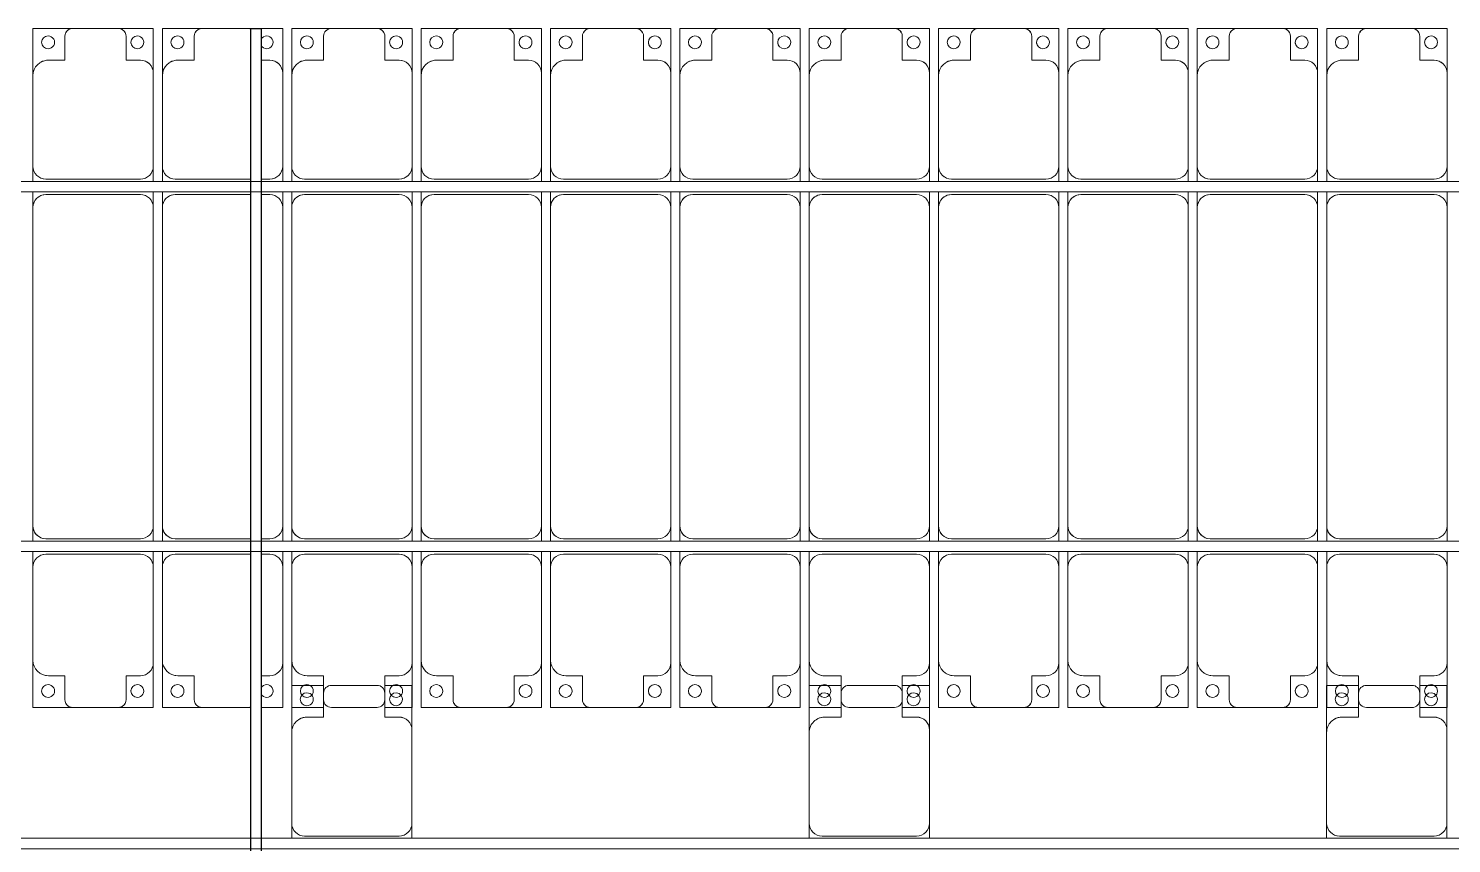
# Model space of a CAD drawing. Header units: millimetres. Extents: x -147246 to 112336, y -213734 to -86506.
# Drawn here: x -111364 to -105864, y -95705 to -92555 of the extents above; entities that cross this region are included whole.
import ezdxf

# ---------------------------------------------------------------- set-up
doc = ezdxf.new("R2010")
doc.units = ezdxf.units.MM
doc.layers.add('A-GENM', color=13, linetype='Continuous', lineweight=9)
doc.layers.add('S-BEAM', color=12, linetype='Continuous', lineweight=9)

# ---------------------------------------------------------------- blocks, each defined once
blk = doc.blocks.new('Dải phao đi lại kèm đỡ invester - DẢI PHAO ĐI LẠI-15551-BỐ TRÍ KHUNG KẾT CẤU BÈ PIN 05')
at = {"layer": 'A-GENM', "color": 7}
for p, q in [((28758.4, 1312.2), (28911.8, 1312.2)), ((28758.4, 1129.7), (28758.4, 1312.2)), ((28881.8, 1282.2), (28881.8, 1189.7)), ((29088.2, 1312.2), (28911.8, 1312.2)), ((29088.2, 1312.2), (29223.4, 1312.2)), ((29118.2, 1189.7), (29118.2, 1282.2)), ((29223.4, 1312.2), (29223.4, 1139.7)), ((29258.4, 1312.2), (29411.8, 1312.2)), ((29258.4, 1129.7), (29258.4, 1312.2)), ((29381.8, 1282.2), (29381.8, 1189.7)), ((29588.2, 1312.2), (29411.8, 1312.2)), ((29588.2, 1312.2), (29599.8, 1312.2)), ((29639.8, 1312.2), (29723.4, 1312.2)), ((29723.4, 1312.2), (29723.4, 1139.7)), ((29758.4, 1312.2), (29911.8, 1312.2)), ((29758.4, 1129.7), (29758.4, 1312.2)), ((29881.8, 1282.2), (29881.8, 1189.7)), ((30088.2, 1312.2), (29911.8, 1312.2)), ((30088.2, 1312.2), (30223.4, 1312.2)), ((30118.2, 1189.7), (30118.2, 1282.2)), ((30223.4, 1312.2), (30223.4, 1139.7)), ((30258.4, 1312.2), (30411.8, 1312.2)), ((30258.4, 1129.7), (30258.4, 1312.2)), ((30381.8, 1282.2), (30381.8, 1189.7)), ((30588.2, 1312.2), (30411.8, 1312.2)), ((30588.2, 1312.2), (30723.4, 1312.2)), ((30618.2, 1189.7), (30618.2, 1282.2)), ((30723.4, 1312.2), (30723.4, 1139.7)), ((30758.4, 1312.2), (30911.8, 1312.2)), ((30758.4, 1129.7), (30758.4, 1312.2)), ((30881.8, 1282.2), (30881.8, 1189.7)), ((31088.2, 1312.2), (30911.8, 1312.2)), ((31088.2, 1312.2), (31223.4, 1312.2)), ((31118.2, 1189.7), (31118.2, 1282.2)), ((31223.4, 1312.2), (31223.4, 1139.7)), ((31258.4, 1312.2), (31411.8, 1312.2)), ((31258.4, 1129.7), (31258.4, 1312.2)), ((31381.8, 1282.2), (31381.8, 1189.7)), ((31588.2, 1312.2), (31411.8, 1312.2)), ((31588.2, 1312.2), (31723.4, 1312.2)), ((31618.2, 1189.7), (31618.2, 1282.2)), ((31723.4, 1312.2), (31723.4, 1139.7)), ((31758.4, 1312.2), (31911.8, 1312.2)), ((31758.4, 1129.7), (31758.4, 1312.2)), ((31881.8, 1282.2), (31881.8, 1189.7)), ((32088.2, 1312.2), (31911.8, 1312.2)), ((32088.2, 1312.2), (32223.4, 1312.2)), ((32118.2, 1189.7), (32118.2, 1282.2)), ((32223.4, 1312.2), (32223.4, 1139.7)), ((32258.4, 1312.2), (32411.8, 1312.2)), ((32258.4, 1129.7), (32258.4, 1312.2)), ((32381.8, 1282.2), (32381.8, 1189.7)), ((32588.2, 1312.2), (32411.8, 1312.2)), ((32588.2, 1312.2), (32723.4, 1312.2)), ((32618.2, 1189.7), (32618.2, 1282.2)), ((32723.4, 1312.2), (32723.4, 1139.7)), ((32758.4, 1312.2), (32911.8, 1312.2)), ((32758.4, 1129.7), (32758.4, 1312.2)), ((32881.8, 1282.2), (32881.8, 1189.7)), ((33088.2, 1312.2), (32911.8, 1312.2)), ((33088.2, 1312.2), (33223.4, 1312.2)), ((33118.2, 1189.7), (33118.2, 1282.2)), ((33223.4, 1312.2), (33223.4, 1139.7)), ((33258.4, 1312.2), (33411.8, 1312.2)), ((33258.4, 1129.7), (33258.4, 1312.2)), ((33381.8, 1282.2), (33381.8, 1189.7)), ((33588.2, 1312.2), (33411.8, 1312.2)), ((33588.2, 1312.2), (33723.4, 1312.2)), ((33618.2, 1189.7), (33618.2, 1282.2)), ((33723.4, 1312.2), (33723.4, 1139.7)), ((33758.4, 1312.2), (33911.8, 1312.2)), ((33758.4, 1129.7), (33758.4, 1312.2)), ((33881.8, 1282.2), (33881.8, 1189.7)), ((34088.2, 1312.2), (33911.8, 1312.2)), ((34088.2, 1312.2), (34223.4, 1312.2)), ((34118.2, 1189.7), (34118.2, 1282.2)), ((34223.4, 1312.2), (34223.4, 1139.7)), ((28881.8, 1189.7), (28818.4, 1189.7)), ((29173.4, 1189.7), (29118.2, 1189.7)), ((29381.8, 1189.7), (29318.4, 1189.7)), ((29673.4, 1189.7), (29639.8, 1189.7)), ((29881.8, 1189.7), (29818.4, 1189.7)), ((30173.4, 1189.7), (30118.2, 1189.7)), ((30381.8, 1189.7), (30318.4, 1189.7)), ((30673.4, 1189.7), (30618.2, 1189.7)), ((30881.8, 1189.7), (30818.4, 1189.7)), ((31173.4, 1189.7), (31118.2, 1189.7)), ((31381.8, 1189.7), (31318.4, 1189.7)), ((31673.4, 1189.7), (31618.2, 1189.7)), ((31881.8, 1189.7), (31818.4, 1189.7)), ((32173.4, 1189.7), (32118.2, 1189.7)), ((32381.8, 1189.7), (32318.4, 1189.7)), ((32673.4, 1189.7), (32618.2, 1189.7)), ((32881.8, 1189.7), (32818.4, 1189.7)), ((33173.4, 1189.7), (33118.2, 1189.7)), ((33381.8, 1189.7), (33318.4, 1189.7)), ((33673.4, 1189.7), (33618.2, 1189.7)), ((33881.8, 1189.7), (33818.4, 1189.7)), ((34173.4, 1189.7), (34118.2, 1189.7)), ((28758.4, 1129.7), (28758.4, 779.7)), ((29223.4, 779.7), (29223.4, 1139.7)), ((29258.4, 1129.7), (29258.4, 779.7)), ((29723.4, 779.7), (29723.4, 1139.7)), ((29758.4, 1129.7), (29758.4, 779.7)), ((30223.4, 779.7), (30223.4, 1139.7)), ((30258.4, 1129.7), (30258.4, 779.7)), ((30723.4, 779.7), (30723.4, 1139.7)), ((30758.4, 1129.7), (30758.4, 779.7)), ((31223.4, 779.7), (31223.4, 1139.7)), ((31258.4, 1129.7), (31258.4, 779.7)), ((31723.4, 779.7), (31723.4, 1139.7)), ((31758.4, 1129.7), (31758.4, 779.7)), ((32223.4, 779.7), (32223.4, 1139.7)), ((32258.4, 1129.7), (32258.4, 779.7)), ((32723.4, 779.7), (32723.4, 1139.7)), ((32758.4, 1129.7), (32758.4, 779.7)), ((33223.4, 779.7), (33223.4, 1139.7)), ((33258.4, 1129.7), (33258.4, 779.7)), ((33723.4, 779.7), (33723.4, 1139.7)), ((33758.4, 1129.7), (33758.4, 779.7)), ((34223.4, 779.7), (34223.4, 1139.7)), ((28758.4, 721.1), (28758.4, 779.7)), ((29223.4, 779.7), (29223.4, 721.1)), ((29258.4, 721.1), (29258.4, 779.7)), ((29723.4, 779.7), (29723.4, 721.1)), ((29758.4, 721.1), (29758.4, 779.7)), ((30223.4, 779.7), (30223.4, 721.1)), ((30258.4, 721.1), (30258.4, 779.7)), ((30723.4, 779.7), (30723.4, 721.1)), ((30758.4, 721.1), (30758.4, 779.7)), ((31223.4, 779.7), (31223.4, 721.1)), ((31258.4, 721.1), (31258.4, 779.7)), ((31723.4, 779.7), (31723.4, 721.1)), ((31758.4, 721.1), (31758.4, 779.7)), ((32223.4, 779.7), (32223.4, 721.1)), ((32258.4, 721.1), (32258.4, 779.7)), ((32723.4, 779.7), (32723.4, 721.1)), ((32758.4, 721.1), (32758.4, 779.7)), ((33223.4, 779.7), (33223.4, 721.1)), ((33258.4, 721.1), (33258.4, 779.7)), ((33723.4, 779.7), (33723.4, 721.1)), ((33758.4, 721.1), (33758.4, 779.7)), ((34223.4, 779.7), (34223.4, 721.1)), ((28808.4, 729.7), (29173.4, 729.7)), ((29308.4, 729.7), (29599.8, 729.7)), ((29639.8, 729.7), (29673.4, 729.7)), ((29808.4, 729.7), (30173.4, 729.7)), ((30308.4, 729.7), (30673.4, 729.7)), ((30808.4, 729.7), (31173.4, 729.7)), ((31308.4, 729.7), (31673.4, 729.7)), ((31808.4, 729.7), (32173.4, 729.7)), ((32308.4, 729.7), (32673.4, 729.7)), ((32808.4, 729.7), (33173.4, 729.7)), ((33308.4, 729.7), (33673.4, 729.7)), ((33808.4, 729.7), (34173.4, 729.7)), ((28758.4, 620.3), (28758.4, 681.1)), ((29173.4, 670.3), (28808.4, 670.3)), ((29223.4, 681.1), (29223.4, 620.3)), ((29258.4, 620.3), (29258.4, 681.1)), ((29599.8, 670.3), (29308.4, 670.3)), ((29673.4, 670.3), (29639.8, 670.3)), ((29723.4, 681.1), (29723.4, 620.3)), ((29758.4, 620.3), (29758.4, 681.1)), ((30173.4, 670.3), (29808.4, 670.3)), ((30223.4, 681.1), (30223.4, 620.3)), ((30258.4, 620.3), (30258.4, 681.1)), ((30673.4, 670.3), (30308.4, 670.3)), ((30723.4, 681.1), (30723.4, 620.3)), ((30758.4, 620.3), (30758.4, 681.1)), ((31173.4, 670.3), (30808.4, 670.3)), ((31223.4, 681.1), (31223.4, 620.3)), ((31258.4, 620.3), (31258.4, 681.1)), ((31673.4, 670.3), (31308.4, 670.3)), ((31723.4, 681.1), (31723.4, 620.3)), ((31758.4, 620.3), (31758.4, 681.1)), ((32173.4, 670.3), (31808.4, 670.3)), ((32223.4, 681.1), (32223.4, 620.3)), ((32258.4, 620.3), (32258.4, 681.1)), ((32673.4, 670.3), (32308.4, 670.3)), ((32723.4, 681.1), (32723.4, 620.3)), ((32758.4, 620.3), (32758.4, 681.1)), ((33173.4, 670.3), (32808.4, 670.3)), ((33223.4, 681.1), (33223.4, 620.3)), ((33258.4, 620.3), (33258.4, 681.1)), ((33673.4, 670.3), (33308.4, 670.3)), ((33723.4, 681.1), (33723.4, 620.3)), ((33758.4, 620.3), (33758.4, 681.1)), ((34173.4, 670.3), (33808.4, 670.3)), ((34223.4, 681.1), (34223.4, 620.3)), ((28758.4, 620.3), (28758.4, -610.3)), ((29223.4, -610.3), (29223.4, 620.3)), ((29258.4, 620.3), (29258.4, -610.3)), ((29723.4, -610.3), (29723.4, 620.3)), ((29758.4, 620.3), (29758.4, -610.3)), ((30223.4, -610.3), (30223.4, 620.3)), ((30258.4, 620.3), (30258.4, -610.3)), ((30723.4, -610.3), (30723.4, 620.3)), ((30758.4, 620.3), (30758.4, -610.3)), ((31223.4, -610.3), (31223.4, 620.3)), ((31258.4, 620.3), (31258.4, -610.3)), ((31723.4, -610.3), (31723.4, 620.3)), ((31758.4, 620.3), (31758.4, -610.3)), ((32223.4, -610.3), (32223.4, 620.3)), ((32258.4, 620.3), (32258.4, -610.3)), ((32723.4, -610.3), (32723.4, 620.3)), ((32758.4, 620.3), (32758.4, -610.3)), ((33223.4, -610.3), (33223.4, 620.3)), ((33258.4, 620.3), (33258.4, -610.3)), ((33723.4, -610.3), (33723.4, 620.3)), ((33758.4, 620.3), (33758.4, -610.3)), ((34223.4, -610.3), (34223.4, 620.3)), ((28758.4, -668.9), (28758.4, -610.3)), ((29223.4, -610.3), (29223.4, -668.9)), ((29258.4, -668.9), (29258.4, -610.3)), ((29723.4, -610.3), (29723.4, -668.9)), ((29758.4, -668.9), (29758.4, -610.3)), ((30223.4, -610.3), (30223.4, -668.9)), ((30258.4, -668.9), (30258.4, -610.3)), ((30723.4, -610.3), (30723.4, -668.9)), ((30758.4, -668.9), (30758.4, -610.3)), ((31223.4, -610.3), (31223.4, -668.9)), ((31258.4, -668.9), (31258.4, -610.3)), ((31723.4, -610.3), (31723.4, -668.9)), ((31758.4, -668.9), (31758.4, -610.3)), ((32223.4, -610.3), (32223.4, -668.9)), ((32258.4, -668.9), (32258.4, -610.3)), ((32723.4, -610.3), (32723.4, -668.9)), ((32758.4, -668.9), (32758.4, -610.3)), ((33223.4, -610.3), (33223.4, -668.9)), ((33258.4, -668.9), (33258.4, -610.3)), ((33723.4, -610.3), (33723.4, -668.9)), ((33758.4, -668.9), (33758.4, -610.3)), ((34223.4, -610.3), (34223.4, -668.9)), ((28758.4, -769.7), (28758.4, -708.9)), ((28808.4, -660.3), (29173.4, -660.3)), ((29223.4, -708.9), (29223.4, -769.7)), ((29258.4, -769.7), (29258.4, -708.9)), ((29308.4, -660.3), (29599.8, -660.3)), ((29639.8, -660.3), (29673.4, -660.3)), ((29723.4, -708.9), (29723.4, -769.7)), ((29758.4, -769.7), (29758.4, -708.9)), ((29808.4, -660.3), (30173.4, -660.3)), ((30223.4, -708.9), (30223.4, -769.7)), ((30258.4, -769.7), (30258.4, -708.9)), ((30308.4, -660.3), (30673.4, -660.3)), ((30723.4, -708.9), (30723.4, -769.7)), ((30758.4, -769.7), (30758.4, -708.9)), ((30808.4, -660.3), (31173.4, -660.3)), ((31223.4, -708.9), (31223.4, -769.7)), ((31258.4, -769.7), (31258.4, -708.9)), ((31308.4, -660.3), (31673.4, -660.3)), ((31723.4, -708.9), (31723.4, -769.7)), ((31758.4, -769.7), (31758.4, -708.9)), ((31808.4, -660.3), (32173.4, -660.3)), ((32223.4, -708.9), (32223.4, -769.7)), ((32258.4, -769.7), (32258.4, -708.9)), ((32308.4, -660.3), (32673.4, -660.3)), ((32723.4, -708.9), (32723.4, -769.7)), ((32758.4, -769.7), (32758.4, -708.9)), ((32808.4, -660.3), (33173.4, -660.3)), ((33223.4, -708.9), (33223.4, -769.7)), ((33258.4, -769.7), (33258.4, -708.9)), ((33308.4, -660.3), (33673.4, -660.3)), ((33723.4, -708.9), (33723.4, -769.7)), ((33758.4, -769.7), (33758.4, -708.9)), ((33808.4, -660.3), (34173.4, -660.3)), ((34223.4, -708.9), (34223.4, -769.7)), ((28758.4, -769.7), (28758.4, -1129.7)), ((29173.4, -719.7), (28808.4, -719.7)), ((29223.4, -1139.7), (29223.4, -769.7)), ((29258.4, -769.7), (29258.4, -1129.7)), ((29599.8, -719.7), (29308.4, -719.7)), ((29673.4, -719.7), (29639.8, -719.7)), ((29723.4, -1139.7), (29723.4, -769.7)), ((29758.4, -769.7), (29758.4, -1129.7)), ((30173.4, -719.7), (29808.4, -719.7)), ((30223.4, -1139.7), (30223.4, -769.7)), ((30258.4, -769.7), (30258.4, -1129.7)), ((30673.4, -719.7), (30308.4, -719.7)), ((30723.4, -1139.7), (30723.4, -769.7)), ((30758.4, -769.7), (30758.4, -1129.7)), ((31173.4, -719.7), (30808.4, -719.7)), ((31223.4, -1139.7), (31223.4, -769.7)), ((31258.4, -769.7), (31258.4, -1129.7)), ((31673.4, -719.7), (31308.4, -719.7)), ((31723.4, -1139.7), (31723.4, -769.7)), ((31758.4, -769.7), (31758.4, -1129.7)), ((32173.4, -719.7), (31808.4, -719.7)), ((32223.4, -1139.7), (32223.4, -769.7)), ((32258.4, -769.7), (32258.4, -1129.7)), ((32673.4, -719.7), (32308.4, -719.7)), ((32723.4, -1139.7), (32723.4, -769.7)), ((32758.4, -769.7), (32758.4, -1129.7)), ((33173.4, -719.7), (32808.4, -719.7)), ((33223.4, -1139.7), (33223.4, -769.7)), ((33258.4, -769.7), (33258.4, -1129.7)), ((33673.4, -719.7), (33308.4, -719.7)), ((33723.4, -1139.7), (33723.4, -769.7)), ((33758.4, -769.7), (33758.4, -1129.7)), ((34173.4, -719.7), (33808.4, -719.7)), ((34223.4, -1139.7), (34223.4, -769.7)), ((28758.4, -1312.2), (28758.4, -1129.7)), ((29223.4, -1139.7), (29223.4, -1312.2)), ((29258.4, -1312.2), (29258.4, -1129.7)), ((29723.4, -1139.7), (29723.4, -1312.2)), ((29758.4, -1312.2), (29758.4, -1129.7)), ((30223.4, -1139.7), (30223.4, -1312.2)), ((30258.4, -1312.2), (30258.4, -1129.7)), ((30723.4, -1139.7), (30723.4, -1312.2)), ((30758.4, -1312.2), (30758.4, -1129.7)), ((31223.4, -1139.7), (31223.4, -1312.2)), ((31258.4, -1312.2), (31258.4, -1129.7)), ((31723.4, -1139.7), (31723.4, -1312.2)), ((31758.4, -1312.2), (31758.4, -1129.7)), ((32223.4, -1139.7), (32223.4, -1312.2)), ((32258.4, -1312.2), (32258.4, -1129.7)), ((32723.4, -1139.7), (32723.4, -1312.2)), ((32758.4, -1312.2), (32758.4, -1129.7)), ((33223.4, -1139.7), (33223.4, -1312.2)), ((33258.4, -1312.2), (33258.4, -1129.7)), ((33723.4, -1139.7), (33723.4, -1312.2)), ((33758.4, -1312.2), (33758.4, -1129.7)), ((34223.4, -1139.7), (34223.4, -1312.2)), ((28818.4, -1189.7), (28881.8, -1189.7)), ((28881.8, -1189.7), (28881.8, -1282.2)), ((29118.2, -1282.2), (29118.2, -1189.7)), ((29118.2, -1189.7), (29173.4, -1189.7)), ((29318.4, -1189.7), (29381.8, -1189.7)), ((29381.8, -1189.7), (29381.8, -1282.2)), ((29639.8, -1189.7), (29673.4, -1189.7)), ((29818.4, -1189.7), (29881.8, -1189.7)), ((29881.8, -1189.7), (29881.8, -1282.2)), ((30118.2, -1282.2), (30118.2, -1189.7)), ((30118.2, -1189.7), (30173.4, -1189.7)), ((30318.4, -1189.7), (30381.8, -1189.7)), ((30381.8, -1189.7), (30381.8, -1282.2)), ((30618.2, -1282.2), (30618.2, -1189.7)), ((30618.2, -1189.7), (30673.4, -1189.7)), ((30818.4, -1189.7), (30881.8, -1189.7)), ((30881.8, -1189.7), (30881.8, -1282.2)), ((31118.2, -1282.2), (31118.2, -1189.7)), ((31118.2, -1189.7), (31173.4, -1189.7)), ((31318.4, -1189.7), (31381.8, -1189.7)), ((31381.8, -1189.7), (31381.8, -1282.2)), ((31618.2, -1282.2), (31618.2, -1189.7)), ((31618.2, -1189.7), (31673.4, -1189.7)), ((31818.4, -1189.7), (31881.8, -1189.7)), ((31881.8, -1189.7), (31881.8, -1282.2)), ((32118.2, -1282.2), (32118.2, -1189.7)), ((32118.2, -1189.7), (32173.4, -1189.7)), ((32318.4, -1189.7), (32381.8, -1189.7)), ((32381.8, -1189.7), (32381.8, -1282.2)), ((32618.2, -1282.2), (32618.2, -1189.7)), ((32618.2, -1189.7), (32673.4, -1189.7)), ((32818.4, -1189.7), (32881.8, -1189.7)), ((32881.8, -1189.7), (32881.8, -1282.2)), ((33118.2, -1282.2), (33118.2, -1189.7)), ((33118.2, -1189.7), (33173.4, -1189.7)), ((33318.4, -1189.7), (33381.8, -1189.7)), ((33381.8, -1189.7), (33381.8, -1282.2)), ((33618.2, -1282.2), (33618.2, -1189.7)), ((33618.2, -1189.7), (33673.4, -1189.7)), ((33818.4, -1189.7), (33881.8, -1189.7)), ((33881.8, -1189.7), (33881.8, -1282.2)), ((34118.2, -1282.2), (34118.2, -1189.7)), ((34118.2, -1189.7), (34173.4, -1189.7)), ((28911.8, -1312.2), (28758.4, -1312.2)), ((28911.8, -1312.2), (29088.2, -1312.2)), ((29223.4, -1312.2), (29088.2, -1312.2)), ((29411.8, -1312.2), (29258.4, -1312.2)), ((29411.8, -1312.2), (29588.2, -1312.2)), ((29599.8, -1312.2), (29588.2, -1312.2)), ((29723.4, -1312.2), (29639.8, -1312.2)), ((29881.6, -1312.2), (29758.4, -1312.2)), ((29911.8, -1312.2), (30088.2, -1312.2)), ((30223.4, -1312.2), (30118, -1312.2)), ((30411.8, -1312.2), (30258.4, -1312.2)), ((30411.8, -1312.2), (30588.2, -1312.2)), ((30723.4, -1312.2), (30588.2, -1312.2)), ((30911.8, -1312.2), (30758.4, -1312.2)), ((30911.8, -1312.2), (31088.2, -1312.2)), ((31223.4, -1312.2), (31088.2, -1312.2)), ((31411.8, -1312.2), (31258.4, -1312.2)), ((31411.8, -1312.2), (31588.2, -1312.2)), ((31723.4, -1312.2), (31588.2, -1312.2)), ((31881.6, -1312.2), (31758.4, -1312.2)), ((31911.8, -1312.2), (32088.2, -1312.2)), ((32223.4, -1312.2), (32118, -1312.2)), ((32411.8, -1312.2), (32258.4, -1312.2)), ((32411.8, -1312.2), (32588.2, -1312.2)), ((32723.4, -1312.2), (32588.2, -1312.2)), ((32911.8, -1312.2), (32758.4, -1312.2)), ((32911.8, -1312.2), (33088.2, -1312.2)), ((33223.4, -1312.2), (33088.2, -1312.2)), ((33411.8, -1312.2), (33258.4, -1312.2)), ((33411.8, -1312.2), (33588.2, -1312.2)), ((33723.4, -1312.2), (33588.2, -1312.2)), ((33881.6, -1312.2), (33758.4, -1312.2)), ((33911.8, -1312.2), (34088.2, -1312.2)), ((34223.4, -1312.2), (34118, -1312.2))]:
    blk.add_line(p, q, dxfattribs=at)
for centre, radius, start, end in [((28816.8, 1258.6), 25, 90, 270), ((28816.8, 1258.6), 25, 270, 90), ((28911.8, 1282.2), 30, 90, 180), ((28911.8, 1282.2), 30, 90, 150), ((29088.2, 1282.2), 30, 360, 90), ((29088.2, 1282.2), 30, 30, 90), ((29161.8, 1258.6), 25, 90, 270), ((29161.8, 1258.6), 25, 270, 90), ((29316.8, 1258.6), 25, 90, 270), ((29316.8, 1258.6), 25, 270, 90), ((29411.8, 1282.2), 30, 90, 180), ((29411.8, 1282.2), 30, 90, 150), ((29588.2, 1282.2), 30, 75, 90), ((29588.2, 1282.2), 30, 75, 90), ((29661.8, 1258.6), 25, 90, 150), ((29661.8, 1258.6), 25, 270, 90), ((29816.8, 1258.6), 25, 90, 270), ((29816.8, 1258.6), 25, 270, 90), ((29911.8, 1282.2), 30, 90, 180), ((29911.8, 1282.2), 30, 90, 139.2646), ((30088.2, 1282.2), 30, 360, 90), ((30088.2, 1282.2), 30, 30, 90), ((30161.8, 1258.6), 25, 90, 270), ((30161.8, 1258.6), 25, 270, 90), ((30316.8, 1258.6), 25, 90, 270), ((30316.8, 1258.6), 25, 270, 90), ((30411.8, 1282.2), 30, 90, 180), ((30411.8, 1282.2), 30, 90, 150), ((30588.2, 1282.2), 30, 360, 90), ((30588.2, 1282.2), 30, 30, 90), ((30661.8, 1258.6), 25, 90, 270), ((30661.8, 1258.6), 25, 270, 90), ((30816.8, 1258.6), 25, 90, 270), ((30816.8, 1258.6), 25, 270, 90), ((30911.8, 1282.2), 30, 90, 180), ((30911.8, 1282.2), 30, 90, 150), ((31088.2, 1282.2), 30, 0, 90), ((31088.2, 1282.2), 30, 30, 90), ((31161.8, 1258.6), 25, 90, 270), ((31161.8, 1258.6), 25, 270, 90), ((31316.8, 1258.6), 25, 90, 270), ((31316.8, 1258.6), 25, 270, 90), ((31411.8, 1282.2), 30, 90, 180), ((31411.8, 1282.2), 30, 90, 150), ((31588.2, 1282.2), 30, 360, 90), ((31588.2, 1282.2), 30, 30, 90), ((31661.8, 1258.6), 25, 90, 270), ((31661.8, 1258.6), 25, 270, 90), ((31816.8, 1258.6), 25, 90, 270), ((31816.8, 1258.6), 25, 270, 90), ((31911.8, 1282.2), 30, 90, 180), ((31911.8, 1282.2), 30, 90, 150), ((32088.2, 1282.2), 30, 360, 90), ((32088.2, 1282.2), 30, 30, 90), ((32161.8, 1258.6), 25, 90, 270), ((32161.8, 1258.6), 25, 270, 90), ((32316.8, 1258.6), 25, 90, 270), ((32316.8, 1258.6), 25, 270, 90), ((32411.8, 1282.2), 30, 90, 180), ((32411.8, 1282.2), 30, 90, 150), ((32588.2, 1282.2), 30, 360, 90), ((32588.2, 1282.2), 30, 30, 90), ((32661.8, 1258.6), 25, 90, 270), ((32661.8, 1258.6), 25, 270, 90), ((32816.8, 1258.6), 25, 90, 270), ((32816.8, 1258.6), 25, 270, 90), ((32911.8, 1282.2), 30, 90, 180), ((32911.8, 1282.2), 30, 90, 150), ((33088.2, 1282.2), 30, 0, 90), ((33088.2, 1282.2), 30, 30, 90), ((33161.8, 1258.6), 25, 90, 270), ((33161.8, 1258.6), 25, 270, 90), ((33316.8, 1258.6), 25, 90, 270), ((33316.8, 1258.6), 25, 270, 90), ((33411.8, 1282.2), 30, 90, 180), ((33411.8, 1282.2), 30, 90, 150), ((33588.2, 1282.2), 30, 0, 90), ((33588.2, 1282.2), 30, 30, 90), ((33661.8, 1258.6), 25, 90, 270), ((33661.8, 1258.6), 25, 270, 90), ((33816.8, 1258.6), 25, 90, 270), ((33816.8, 1258.6), 25, 270, 90), ((33911.8, 1282.2), 30, 90, 180), ((33911.8, 1282.2), 30, 90, 150), ((34088.2, 1282.2), 30, 360, 90), ((34088.2, 1282.2), 30, 30, 90), ((34161.8, 1258.6), 25, 90, 270), ((34161.8, 1258.6), 25, 270, 90), ((29161.8, 1258.6), 25, 180, 195), ((29661.8, 1258.6), 25, 210, 270), ((30161.8, 1258.6), 25, 180, 195), ((30661.8, 1258.6), 25, 180, 195), ((31161.8, 1258.6), 25, 180, 195), ((31661.8, 1258.6), 25, 180, 195), ((32161.8, 1258.6), 25, 180, 195), ((32661.8, 1258.6), 25, 180, 195), ((33161.8, 1258.6), 25, 180, 195), ((33661.8, 1258.6), 25, 180, 195), ((34161.8, 1258.6), 25, 180, 195), ((28818.4, 1129.7), 60, 90, 180), ((28818.4, 1129.7), 60, 90, 120), ((29173.4, 1139.7), 50, 0, 90), ((29173.4, 1139.7), 50, 45, 90), ((29318.4, 1129.7), 60, 90, 180), ((29318.4, 1129.7), 60, 90, 120), ((29673.4, 1139.7), 50, 0, 90), ((29673.4, 1139.7), 50, 45, 90), ((29818.4, 1129.7), 60, 90, 180), ((29818.4, 1129.7), 60, 90, 120), ((30173.4, 1139.7), 50, 0, 90), ((30173.4, 1139.7), 50, 45, 90), ((30318.4, 1129.7), 60, 90, 180), ((30318.4, 1129.7), 60, 90, 120), ((30673.4, 1139.7), 50, 0, 90), ((30673.4, 1139.7), 50, 45, 90), ((30818.4, 1129.7), 60, 90, 180), ((30818.4, 1129.7), 60, 90, 120), ((31173.4, 1139.7), 50, 0, 90), ((31173.4, 1139.7), 50, 45, 90), ((31318.4, 1129.7), 60, 90, 180), ((31318.4, 1129.7), 60, 90, 120), ((31673.4, 1139.7), 50, 360, 90), ((31673.4, 1139.7), 50, 45, 90), ((31818.4, 1129.7), 60, 90, 180), ((31818.4, 1129.7), 60, 90, 115.8829), ((32173.4, 1139.7), 50, 0, 90), ((32173.4, 1139.7), 50, 45, 90), ((32318.4, 1129.7), 60, 90, 180), ((32318.4, 1129.7), 60, 90, 120), ((32673.4, 1139.7), 50, 360, 90), ((32673.4, 1139.7), 50, 45, 90), ((32818.4, 1129.7), 60, 90, 180), ((32818.4, 1129.7), 60, 90, 120), ((33173.4, 1139.7), 50, 0, 90), ((33173.4, 1139.7), 50, 45, 90), ((33318.4, 1129.7), 60, 90, 180), ((33318.4, 1129.7), 60, 90, 120), ((33673.4, 1139.7), 50, 360, 90), ((33673.4, 1139.7), 50, 45, 90), ((33818.4, 1129.7), 60, 90, 180), ((33818.4, 1129.7), 60, 90, 120), ((34173.4, 1139.7), 50, 0, 90), ((34173.4, 1139.7), 50, 45, 90), ((28808.4, 779.7), 50, 180, 270), ((29173.4, 779.7), 50, 270, 360), ((29308.4, 779.7), 50, 180, 270), ((29673.4, 779.7), 50, 270, 360), ((29808.4, 779.7), 50, 180, 270), ((30173.4, 779.7), 50, 270, 360), ((30308.4, 779.7), 50, 180, 270), ((30673.4, 779.7), 50, 270, 0), ((30808.4, 779.7), 50, 180, 270), ((31173.4, 779.7), 50, 270, 0), ((31308.4, 779.7), 50, 180, 270), ((31673.4, 779.7), 50, 270, 0), ((31808.4, 779.7), 50, 180, 270), ((32173.4, 779.7), 50, 270, 0), ((32308.4, 779.7), 50, 180, 270), ((32673.4, 779.7), 50, 270, 360), ((32808.4, 779.7), 50, 180, 270), ((33173.4, 779.7), 50, 270, 0), ((33308.4, 779.7), 50, 180, 270), ((33673.4, 779.7), 50, 270, 0), ((33808.4, 779.7), 50, 180, 270), ((34173.4, 779.7), 50, 270, 0), ((28808.4, 779.7), 50, 225, 270), ((29173.4, 779.7), 50, 270, 315), ((29308.4, 779.7), 50, 225, 270), ((29673.4, 779.7), 50, 270, 315), ((29808.4, 779.7), 50, 225, 270), ((30173.4, 779.7), 50, 270, 315), ((30308.4, 779.7), 50, 225, 270), ((30673.4, 779.7), 50, 270, 315), ((30808.4, 779.7), 50, 225, 270), ((31173.4, 779.7), 50, 270, 315), ((31308.4, 779.7), 50, 225, 270), ((31673.4, 779.7), 50, 270, 315), ((31808.4, 779.7), 50, 225, 270), ((32173.4, 779.7), 50, 270, 315), ((32308.4, 779.7), 50, 225, 270), ((32673.4, 779.7), 50, 270, 315), ((32808.4, 779.7), 50, 225, 270), ((33173.4, 779.7), 50, 270, 315), ((33308.4, 779.7), 50, 225, 270), ((33673.4, 779.7), 50, 270, 315), ((33808.4, 779.7), 50, 225, 270), ((34173.4, 779.7), 50, 270, 315), ((28808.4, 620.3), 50, 90, 180), ((28808.4, 620.3), 50, 90, 165), ((29173.4, 620.3), 50, 0, 90), ((29173.4, 620.3), 50, 0, 90), ((29308.4, 620.3), 50, 90, 180), ((29308.4, 620.3), 50, 90, 165), ((29673.4, 620.3), 50, 0, 90), ((29673.4, 620.3), 50, 0, 90), ((29808.4, 620.3), 50, 90, 180), ((29808.4, 620.3), 50, 90, 165), ((30173.4, 620.3), 50, 0, 90), ((30173.4, 620.3), 50, 0, 90), ((30308.4, 620.3), 50, 90, 180), ((30308.4, 620.3), 50, 90, 165), ((30673.4, 620.3), 50, 0, 90), ((30673.4, 620.3), 50, 0, 90), ((30808.4, 620.3), 50, 90, 180), ((30808.4, 620.3), 50, 90, 165), ((31173.4, 620.3), 50, 0, 90), ((31173.4, 620.3), 50, 0, 90), ((31308.4, 620.3), 50, 90, 180), ((31308.4, 620.3), 50, 90, 165), ((31673.4, 620.3), 50, 360, 90), ((31673.4, 620.3), 50, 360, 90), ((31808.4, 620.3), 50, 90, 180), ((31808.4, 620.3), 50, 90, 165), ((32173.4, 620.3), 50, 0, 90), ((32173.4, 620.3), 50, 0, 90), ((32308.4, 620.3), 50, 90, 180), ((32308.4, 620.3), 50, 90, 165), ((32673.4, 620.3), 50, 0, 90), ((32673.4, 620.3), 50, 0, 90), ((32808.4, 620.3), 50, 90, 180), ((32808.4, 620.3), 50, 90, 165), ((33173.4, 620.3), 50, 360, 90), ((33173.4, 620.3), 50, 360, 90), ((33308.4, 620.3), 50, 90, 180), ((33308.4, 620.3), 50, 90, 165), ((33673.4, 620.3), 50, 0, 90), ((33673.4, 620.3), 50, 0, 90), ((33808.4, 620.3), 50, 90, 180), ((33808.4, 620.3), 50, 90, 165), ((34173.4, 620.3), 50, 0, 90), ((34173.4, 620.3), 50, 0, 90), ((28808.4, -610.3), 50, 180, 270), ((28808.4, -610.3), 50, 180, 255), ((29173.4, -610.3), 50, 270, 0), ((29173.4, -610.3), 50, 315, 0), ((29308.4, -610.3), 50, 180, 270), ((29308.4, -610.3), 50, 180, 255), ((29673.4, -610.3), 50, 270, 0), ((29673.4, -610.3), 50, 315, 0), ((29808.4, -610.3), 50, 180, 270), ((29808.4, -610.3), 50, 180, 255), ((30173.4, -610.3), 50, 270, 0), ((30173.4, -610.3), 50, 315, 0), ((30308.4, -610.3), 50, 180, 270), ((30308.4, -610.3), 50, 180, 255), ((30673.4, -610.3), 50, 270, 360), ((30673.4, -610.3), 50, 315, 360), ((30808.4, -610.3), 50, 180, 270), ((30808.4, -610.3), 50, 180, 255), ((31173.4, -610.3), 50, 270, 360), ((31173.4, -610.3), 50, 315, 0), ((31308.4, -610.3), 50, 180, 270), ((31308.4, -610.3), 50, 180, 255), ((31673.4, -610.3), 50, 270, 0), ((31673.4, -610.3), 50, 315, 0), ((31808.4, -610.3), 50, 180, 270), ((31808.4, -610.3), 50, 180, 251.169), ((32173.4, -610.3), 50, 270, 0), ((32173.4, -610.3), 50, 315, 0), ((32308.4, -610.3), 50, 180, 270), ((32308.4, -610.3), 50, 180, 255), ((32673.4, -610.3), 50, 270, 0), ((32673.4, -610.3), 50, 315, 0), ((32808.4, -610.3), 50, 180, 270), ((32808.4, -610.3), 50, 180, 255), ((33173.4, -610.3), 50, 270, 0), ((33173.4, -610.3), 50, 315, 0), ((33308.4, -610.3), 50, 180, 270), ((33308.4, -610.3), 50, 180, 255), ((33673.4, -610.3), 50, 270, 0), ((33673.4, -610.3), 50, 315, 0), ((33808.4, -610.3), 50, 180, 270), ((33808.4, -610.3), 50, 180, 255), ((34173.4, -610.3), 50, 270, 360), ((34173.4, -610.3), 50, 315, 0), ((28808.4, -769.7), 50, 90, 180), ((28808.4, -769.7), 50, 90, 135), ((29173.4, -769.7), 50, 360, 90), ((29173.4, -769.7), 50, 45, 90), ((29308.4, -769.7), 50, 90, 180), ((29308.4, -769.7), 50, 90, 135), ((29673.4, -769.7), 50, 360, 90), ((29673.4, -769.7), 50, 45, 90), ((29808.4, -769.7), 50, 90, 180), ((29808.4, -769.7), 50, 90, 135), ((30173.4, -769.7), 50, 0, 90), ((30173.4, -769.7), 50, 45, 90), ((30308.4, -769.7), 50, 90, 180), ((30308.4, -769.7), 50, 90, 135), ((30673.4, -769.7), 50, 360, 90), ((30673.4, -769.7), 50, 45, 90), ((30808.4, -769.7), 50, 90, 180), ((30808.4, -769.7), 50, 90, 135), ((31173.4, -769.7), 50, 360, 90), ((31173.4, -769.7), 50, 45, 90), ((31308.4, -769.7), 50, 90, 180), ((31308.4, -769.7), 50, 90, 135), ((31673.4, -769.7), 50, 0, 90), ((31673.4, -769.7), 50, 45, 90), ((31808.4, -769.7), 50, 90, 180), ((31808.4, -769.7), 50, 90, 135), ((32173.4, -769.7), 50, 360, 90), ((32173.4, -769.7), 50, 45, 90), ((32308.4, -769.7), 50, 90, 180), ((32308.4, -769.7), 50, 90, 135), ((32673.4, -769.7), 50, 360, 90), ((32673.4, -769.7), 50, 45, 90), ((32808.4, -769.7), 50, 90, 180), ((32808.4, -769.7), 50, 90, 135), ((33173.4, -769.7), 50, 0, 90), ((33173.4, -769.7), 50, 45, 90), ((33308.4, -769.7), 50, 90, 180), ((33308.4, -769.7), 50, 90, 135), ((33673.4, -769.7), 50, 0, 90), ((33673.4, -769.7), 50, 45, 90), ((33808.4, -769.7), 50, 90, 180), ((33808.4, -769.7), 50, 90, 135), ((34173.4, -769.7), 50, 0, 90), ((34173.4, -769.7), 50, 45, 90), ((28818.4, -1129.7), 60, 180, 270), ((29173.4, -1139.7), 50, 270, 360), ((29318.4, -1129.7), 60, 180, 270), ((29673.4, -1139.7), 50, 270, 0), ((29818.4, -1129.7), 60, 180, 270), ((30173.4, -1139.7), 50, 270, 0), ((30318.4, -1129.7), 60, 180, 270), ((30673.4, -1139.7), 50, 270, 360), ((30818.4, -1129.7), 60, 180, 270), ((31173.4, -1139.7), 50, 270, 0), ((31318.4, -1129.7), 60, 180, 270), ((31673.4, -1139.7), 50, 270, 0), ((31818.4, -1129.7), 60, 180, 270), ((32173.4, -1139.7), 50, 270, 0), ((32318.4, -1129.7), 60, 180, 270), ((32673.4, -1139.7), 50, 270, 360), ((32818.4, -1129.7), 60, 180, 270), ((33173.4, -1139.7), 50, 270, 0), ((33318.4, -1129.7), 60, 180, 270), ((33673.4, -1139.7), 50, 270, 0), ((33818.4, -1129.7), 60, 180, 270), ((34173.4, -1139.7), 50, 270, 360), ((28818.4, -1129.7), 60, 240, 270), ((29173.4, -1139.7), 50, 270, 315), ((29318.4, -1129.7), 60, 240, 270), ((29673.4, -1139.7), 50, 270, 315), ((29818.4, -1129.7), 60, 240, 270), ((30173.4, -1139.7), 50, 270, 315), ((30318.4, -1129.7), 60, 240, 270), ((30673.4, -1139.7), 50, 270, 315), ((30818.4, -1129.7), 60, 240, 270), ((31173.4, -1139.7), 50, 270, 315), ((31318.4, -1129.7), 60, 240, 270), ((31673.4, -1139.7), 50, 270, 315), ((31818.4, -1129.7), 60, 244.1269, 270), ((32173.4, -1139.7), 50, 270, 315), ((32318.4, -1129.7), 60, 240, 270), ((32673.4, -1139.7), 50, 270, 315), ((32818.4, -1129.7), 60, 240, 270), ((33173.4, -1139.7), 50, 270, 315), ((33318.4, -1129.7), 60, 240, 270), ((33673.4, -1139.7), 50, 270, 315), ((33818.4, -1129.7), 60, 240, 270), ((34173.4, -1139.7), 50, 270, 315), ((28816.8, -1248.6), 25, 90, 270), ((28816.8, -1248.6), 25, 270, 90), ((29161.8, -1248.6), 25, 90, 270), ((29161.8, -1248.6), 25, 165, 180), ((29161.8, -1248.6), 25, 270, 90), ((29316.8, -1248.6), 25, 90, 270), ((29316.8, -1248.6), 25, 270, 90), ((29661.8, -1248.6), 25, 90, 150), ((29661.8, -1248.6), 25, 210, 270), ((29661.8, -1248.6), 25, 270, 90), ((29816.8, -1248.6), 25, 90, 270), ((29816.8, -1248.6), 25, 270, 90), ((30161.8, -1248.6), 25, 90, 270), ((30161.8, -1248.6), 25, 270, 90), ((30316.8, -1248.6), 25, 90, 270), ((30316.8, -1248.6), 25, 270, 90), ((30661.8, -1248.6), 25, 90, 270), ((30661.8, -1248.6), 25, 165, 180), ((30661.8, -1248.6), 25, 270, 90), ((30816.8, -1248.6), 25, 90, 270), ((30816.8, -1248.6), 25, 270, 90), ((31161.8, -1248.6), 25, 90, 270), ((31161.8, -1248.6), 25, 165, 180), ((31161.8, -1248.6), 25, 270, 90), ((31316.8, -1248.6), 25, 90, 270), ((31316.8, -1248.6), 25, 270, 90), ((31661.8, -1248.6), 25, 90, 270), ((31661.8, -1248.6), 25, 165, 180), ((31661.8, -1248.6), 25, 270, 90), ((31816.8, -1248.6), 25, 90, 270), ((31816.8, -1248.6), 25, 270, 90), ((32161.8, -1248.6), 25, 90, 270), ((32161.8, -1248.6), 25, 270, 90), ((32316.8, -1248.6), 25, 90, 270), ((32316.8, -1248.6), 25, 270, 90), ((32661.8, -1248.6), 25, 90, 270), ((32661.8, -1248.6), 25, 165, 180), ((32661.8, -1248.6), 25, 270, 90), ((32816.8, -1248.6), 25, 90, 270), ((32816.8, -1248.6), 25, 270, 90), ((33161.8, -1248.6), 25, 90, 270), ((33161.8, -1248.6), 25, 165, 180), ((33161.8, -1248.6), 25, 270, 90), ((33316.8, -1248.6), 25, 90, 270), ((33316.8, -1248.6), 25, 270, 90), ((33661.8, -1248.6), 25, 90, 270), ((33661.8, -1248.6), 25, 165, 180), ((33661.8, -1248.6), 25, 270, 90), ((33816.8, -1248.6), 25, 90, 270), ((33816.8, -1248.6), 25, 270, 90), ((34161.8, -1248.6), 25, 90, 270), ((34161.8, -1248.6), 25, 270, 90), ((28911.8, -1282.2), 30, 180, 270), ((28911.8, -1282.2), 30, 210, 270), ((29088.2, -1282.2), 30, 270, 0), ((29088.2, -1282.2), 30, 270, 330), ((29411.8, -1282.2), 30, 180, 270), ((29411.8, -1282.2), 30, 210, 270), ((29588.2, -1282.2), 30, 270, 285), ((29588.2, -1282.2), 30, 270, 285), ((29911.8, -1282.2), 30, 180, 270), ((30088.2, -1282.2), 30, 270, 360), ((30411.8, -1282.2), 30, 180, 270), ((30411.8, -1282.2), 30, 210, 270), ((30588.2, -1282.2), 30, 270, 360), ((30588.2, -1282.2), 30, 270, 330), ((30911.8, -1282.2), 30, 180, 270), ((30911.8, -1282.2), 30, 210, 270), ((31088.2, -1282.2), 30, 270, 0), ((31088.2, -1282.2), 30, 270, 330), ((31411.8, -1282.2), 30, 180, 270), ((31411.8, -1282.2), 30, 210, 270), ((31588.2, -1282.2), 30, 270, 360), ((31588.2, -1282.2), 30, 270, 330), ((31911.8, -1282.2), 30, 180, 270), ((32088.2, -1282.2), 30, 270, 360), ((32411.8, -1282.2), 30, 180, 270), ((32411.8, -1282.2), 30, 210, 270), ((32588.2, -1282.2), 30, 270, 360), ((32588.2, -1282.2), 30, 270, 330), ((32911.8, -1282.2), 30, 180, 270), ((32911.8, -1282.2), 30, 210, 270), ((33088.2, -1282.2), 30, 270, 360), ((33088.2, -1282.2), 30, 270, 330), ((33411.8, -1282.2), 30, 180, 270), ((33411.8, -1282.2), 30, 210, 270), ((33588.2, -1282.2), 30, 270, 360), ((33588.2, -1282.2), 30, 270, 330), ((33911.8, -1282.2), 30, 180, 270), ((34088.2, -1282.2), 30, 270, 0)]:
    blk.add_arc(centre, radius, start, end, dxfattribs=at)
blk = doc.blocks.new('Dầm C52 - Dầm C52-18760-BỐ TRÍ KHUNG KẾT CẤU BÈ PIN 05')
at = {"layer": 'S-BEAM', "color": 1}
for p, q in [((-74474.317946, 20), (74474.317946, 20)), ((74474.317946, -20), (-74474.317946, -20))]:
    blk.add_line(p, q, dxfattribs=at)
blk = doc.blocks.new('Dầm C52 - Dầm C52-18761-BỐ TRÍ KHUNG KẾT CẤU BÈ PIN 05')
at = {"layer": 'S-BEAM', "color": 1}
for p, q in [((-74474.3, 20), (74474.3, 20)), ((74474.3, -20), (-74474.3, -20))]:
    blk.add_line(p, q, dxfattribs=at)
blk = doc.blocks.new('Dai phao do pin - DẢI PHAO ĐỠ PIN-29889-BỐ TRÍ KHUNG KẾT CẤU BÈ PIN 05')
at = {"layer": 'A-GENM', "color": 7}
for p, q in [((-1312.2, 223.4), (-1139.7, 223.4)), ((-1312.2, 118.4), (-1312.2, 223.4)), ((-779.7, 223.4), (-1139.7, 223.4)), ((-779.7, 223.4), (-721.1, 223.4)), ((-1189.7, 173.4), (-1189.7, 118.2)), ((-729.7, -191.6), (-729.7, 173.4)), ((-1189.7, 118.2), (-1282.2, 118.2)), ((-1312.2, 88.2), (-1312.2, -88.2)), ((-1312.2, -241.6), (-1312.2, -118)), ((-1282.2, -118.2), (-1189.7, -118.2)), ((-1189.7, -118.2), (-1189.7, -181.6)), ((-1129.7, -241.6), (-1312.2, -241.6)), ((-1129.7, -241.6), (-779.7, -241.6)), ((-721.1, -241.6), (-779.7, -241.6))]:
    blk.add_line(p, q, dxfattribs=at)
for centre, radius, start, end in [((-1139.7, 173.4), 50, 90, 180), ((-779.7, 173.4), 50, 0, 90), ((-1258.6, 161.8), 25, 360, 180), ((-1139.7, 173.4), 50, 135, 180), ((-779.7, 173.4), 50, 0, 45), ((-1282.2, 88.2), 30, 90, 180), ((-1258.6, 161.8), 25, 180, 360), ((-1282.2, -88.2), 30, 180, 270), ((-1258.6, -183.2), 25, 360, 180), ((-1258.6, -183.2), 25, 180, 360), ((-1129.7, -181.6), 60, 180, 270), ((-1129.7, -181.6), 60, 180, 210), ((-779.7, -191.6), 50, 270, 0), ((-779.7, -191.6), 50, 315, 0)]:
    blk.add_arc(centre, radius, start, end, dxfattribs=at)
blk = doc.blocks.new('Dai phao do pin - DẢI PHAO ĐỠ PIN-29920-BỐ TRÍ KHUNG KẾT CẤU BÈ PIN 05')
at = {"layer": 'A-GENM', "color": 7}
for p, q in [((-1312.2, 223.4), (-1139.7, 223.4)), ((-1312.2, 118.4), (-1312.2, 223.4)), ((-779.7, 223.4), (-1139.7, 223.4)), ((-779.7, 223.4), (-721.1, 223.4)), ((-1189.7, 173.4), (-1189.7, 118.2)), ((-729.7, -191.6), (-729.7, 173.4)), ((-1189.7, 118.2), (-1282.2, 118.2)), ((-1312.2, 88.2), (-1312.2, -88.2)), ((-1312.2, -241.6), (-1312.2, -118)), ((-1282.2, -118.2), (-1189.7, -118.2)), ((-1189.7, -118.2), (-1189.7, -181.6)), ((-1129.7, -241.6), (-1312.2, -241.6)), ((-1129.7, -241.6), (-779.7, -241.6)), ((-721.1, -241.6), (-779.7, -241.6))]:
    blk.add_line(p, q, dxfattribs=at)
for centre, radius, start, end in [((-1139.7, 173.4), 50, 90, 180), ((-779.7, 173.4), 50, 0, 90), ((-1258.6, 161.8), 25, 360, 180), ((-1139.7, 173.4), 50, 135, 180), ((-779.7, 173.4), 50, 0, 45), ((-1282.2, 88.2), 30, 90, 180), ((-1258.6, 161.8), 25, 180, 360), ((-1282.2, -88.2), 30, 180, 270), ((-1258.6, -183.2), 25, 360, 180), ((-1258.6, -183.2), 25, 180, 360), ((-1129.7, -181.6), 60, 180, 270), ((-1129.7, -181.6), 60, 180, 205.6612), ((-779.7, -191.6), 50, 270, 0), ((-779.7, -191.6), 50, 315, 0)]:
    blk.add_arc(centre, radius, start, end, dxfattribs=at)
blk = doc.blocks.new('Dai phao do pin - DẢI PHAO ĐỠ PIN-29951-BỐ TRÍ KHUNG KẾT CẤU BÈ PIN 05')
at = {"layer": 'A-GENM', "color": 7}
for p, q in [((-1312.2, 223.4), (-1139.7, 223.4)), ((-1312.2, 118.4), (-1312.2, 223.4)), ((-779.7, 223.4), (-1139.7, 223.4)), ((-779.7, 223.4), (-721.1, 223.4)), ((-1189.7, 173.4), (-1189.7, 118.2)), ((-729.7, -191.6), (-729.7, 173.4)), ((-1189.7, 118.2), (-1282.2, 118.2)), ((-1312.2, 88.2), (-1312.2, -88.2)), ((-1312.2, -241.6), (-1312.2, -118)), ((-1282.2, -118.2), (-1189.7, -118.2)), ((-1189.7, -118.2), (-1189.7, -181.6)), ((-1129.7, -241.6), (-1312.2, -241.6)), ((-1129.7, -241.6), (-779.7, -241.6)), ((-721.1, -241.6), (-779.7, -241.6))]:
    blk.add_line(p, q, dxfattribs=at)
for centre, radius, start, end in [((-1139.7, 173.4), 50, 90, 180), ((-779.7, 173.4), 50, 0, 90), ((-1258.6, 161.8), 25, 360, 180), ((-1139.7, 173.4), 50, 135, 180), ((-779.7, 173.4), 50, 0, 45), ((-1282.2, 88.2), 30, 90, 180), ((-1258.6, 161.8), 25, 180, 360), ((-1282.2, -88.2), 30, 180, 270), ((-1258.6, -183.2), 25, 360, 180), ((-1258.6, -183.2), 25, 180, 360), ((-1129.7, -181.6), 60, 180, 270), ((-1129.7, -181.6), 60, 180, 210), ((-779.7, -191.6), 50, 270, 0), ((-779.7, -191.6), 50, 315, 0)]:
    blk.add_arc(centre, radius, start, end, dxfattribs=at)
blk = doc.blocks.new('Dầm C52 - Hộp 40x60-38180-BỐ TRÍ KHUNG KẾT CẤU BÈ PIN 05')
at = {"layer": 'S-BEAM', "color": 3, "lineweight": 25}
for p, q in [((-38419.7, -20), (-38419.7, 20)), ((-38419.7, 20), (38419.7, 20)), ((38419.7, -20), (-38419.7, -20))]:
    blk.add_line(p, q, dxfattribs=at)
blk = doc.blocks.new('HOBANMONG_BEPIN 5_rvt-1-BỐ TRÍ KHUNG KẾT CẤU BÈ PIN 05')
at = {"layer": 'A-GENM', "color": 3, "lineweight": 25}
for name, p, rotation in [('Dải phao đi lại kèm đỡ invester - DẢI PHAO ĐI LẠI-15551-BỐ TRÍ KHUNG KẾT CẤU BÈ PIN 05', (-140105.3, -93866.7), 359.9997710135151), ('Dai phao do pin - DẢI PHAO ĐỠ PIN-29889-BỐ TRÍ KHUNG KẾT CẤU BÈ PIN 05', (-110105.5, -96405.8), 269.9997710125194), ('Dai phao do pin - DẢI PHAO ĐỠ PIN-29920-BỐ TRÍ KHUNG KẾT CẤU BÈ PIN 05', (-108105.5, -96405.8), 269.9997710125194), ('Dai phao do pin - DẢI PHAO ĐỠ PIN-29951-BỐ TRÍ KHUNG KẾT CẤU BÈ PIN 05', (-106105.5, -96405.8), 269.9997710125194)]:
    blk.add_blockref(name, p, dxfattribs=dict(at, rotation=rotation))
at = {"layer": 'S-BEAM', "color": 3, "lineweight": 25}
for name, p, rotation in [('Dầm C52 - Hộp 40x60-38180-BỐ TRÍ KHUNG KẾT CẤU BÈ PIN 05', (-110485.6, -130974.4), 269.9997710125197), ('Dầm C52 - Dầm C52-18760-BỐ TRÍ KHUNG KẾT CẤU BÈ PIN 05', (-66079.8, -93165.9), 179.9997710135151), ('Dầm C52 - Dầm C52-18761-BỐ TRÍ KHUNG KẾT CẤU BÈ PIN 05', (-66079.8, -94555.9), 179.9997710135151), ('Dầm C52 - Dầm C52-18761-BỐ TRÍ KHUNG KẾT CẤU BÈ PIN 05', (-66079.8, -95704.9), 179.9997710135151)]:
    blk.add_blockref(name, p, dxfattribs=dict(at, rotation=rotation))

msp = doc.modelspace()

# ---------------------------------------------------------------- block references
at = {"lineweight": 5}
msp.add_blockref('HOBANMONG_BEPIN 5_rvt-1-BỐ TRÍ KHUNG KẾT CẤU BÈ PIN 05', (0, 0), dxfattribs=at)

doc.saveas('drawing.dxf')
